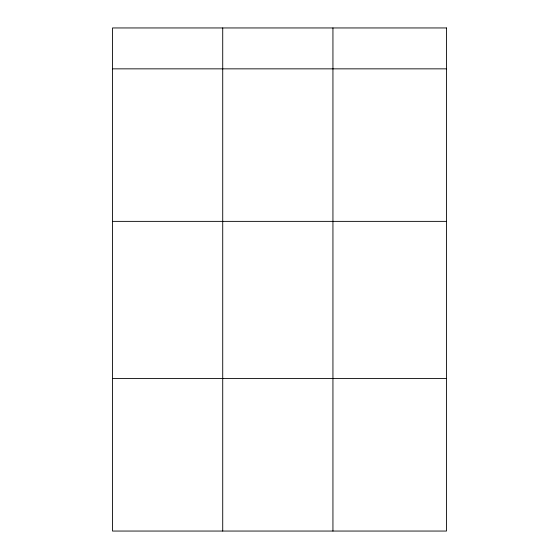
<?xml version="1.0" encoding="UTF-8"?>
<svg xmlns="http://www.w3.org/2000/svg" width="559" height="559" viewBox="0 0 559 559"><rect width="100%" height="100%" fill="white"/><g stroke="black" fill="none" stroke-linecap="round" stroke-linejoin="round"><path stroke-width="0.84" d="M112.506 68.848L446.494 68.848M112.506 221.371L446.494 221.371M112.506 378.52L446.494 378.52M332.94 27.95L332.94 531.05M222.72 27.95L222.72 531.05M446.494 27.95L112.506 27.95L112.506 531.05L446.494 531.05L446.494 27.95"/></g></svg>
